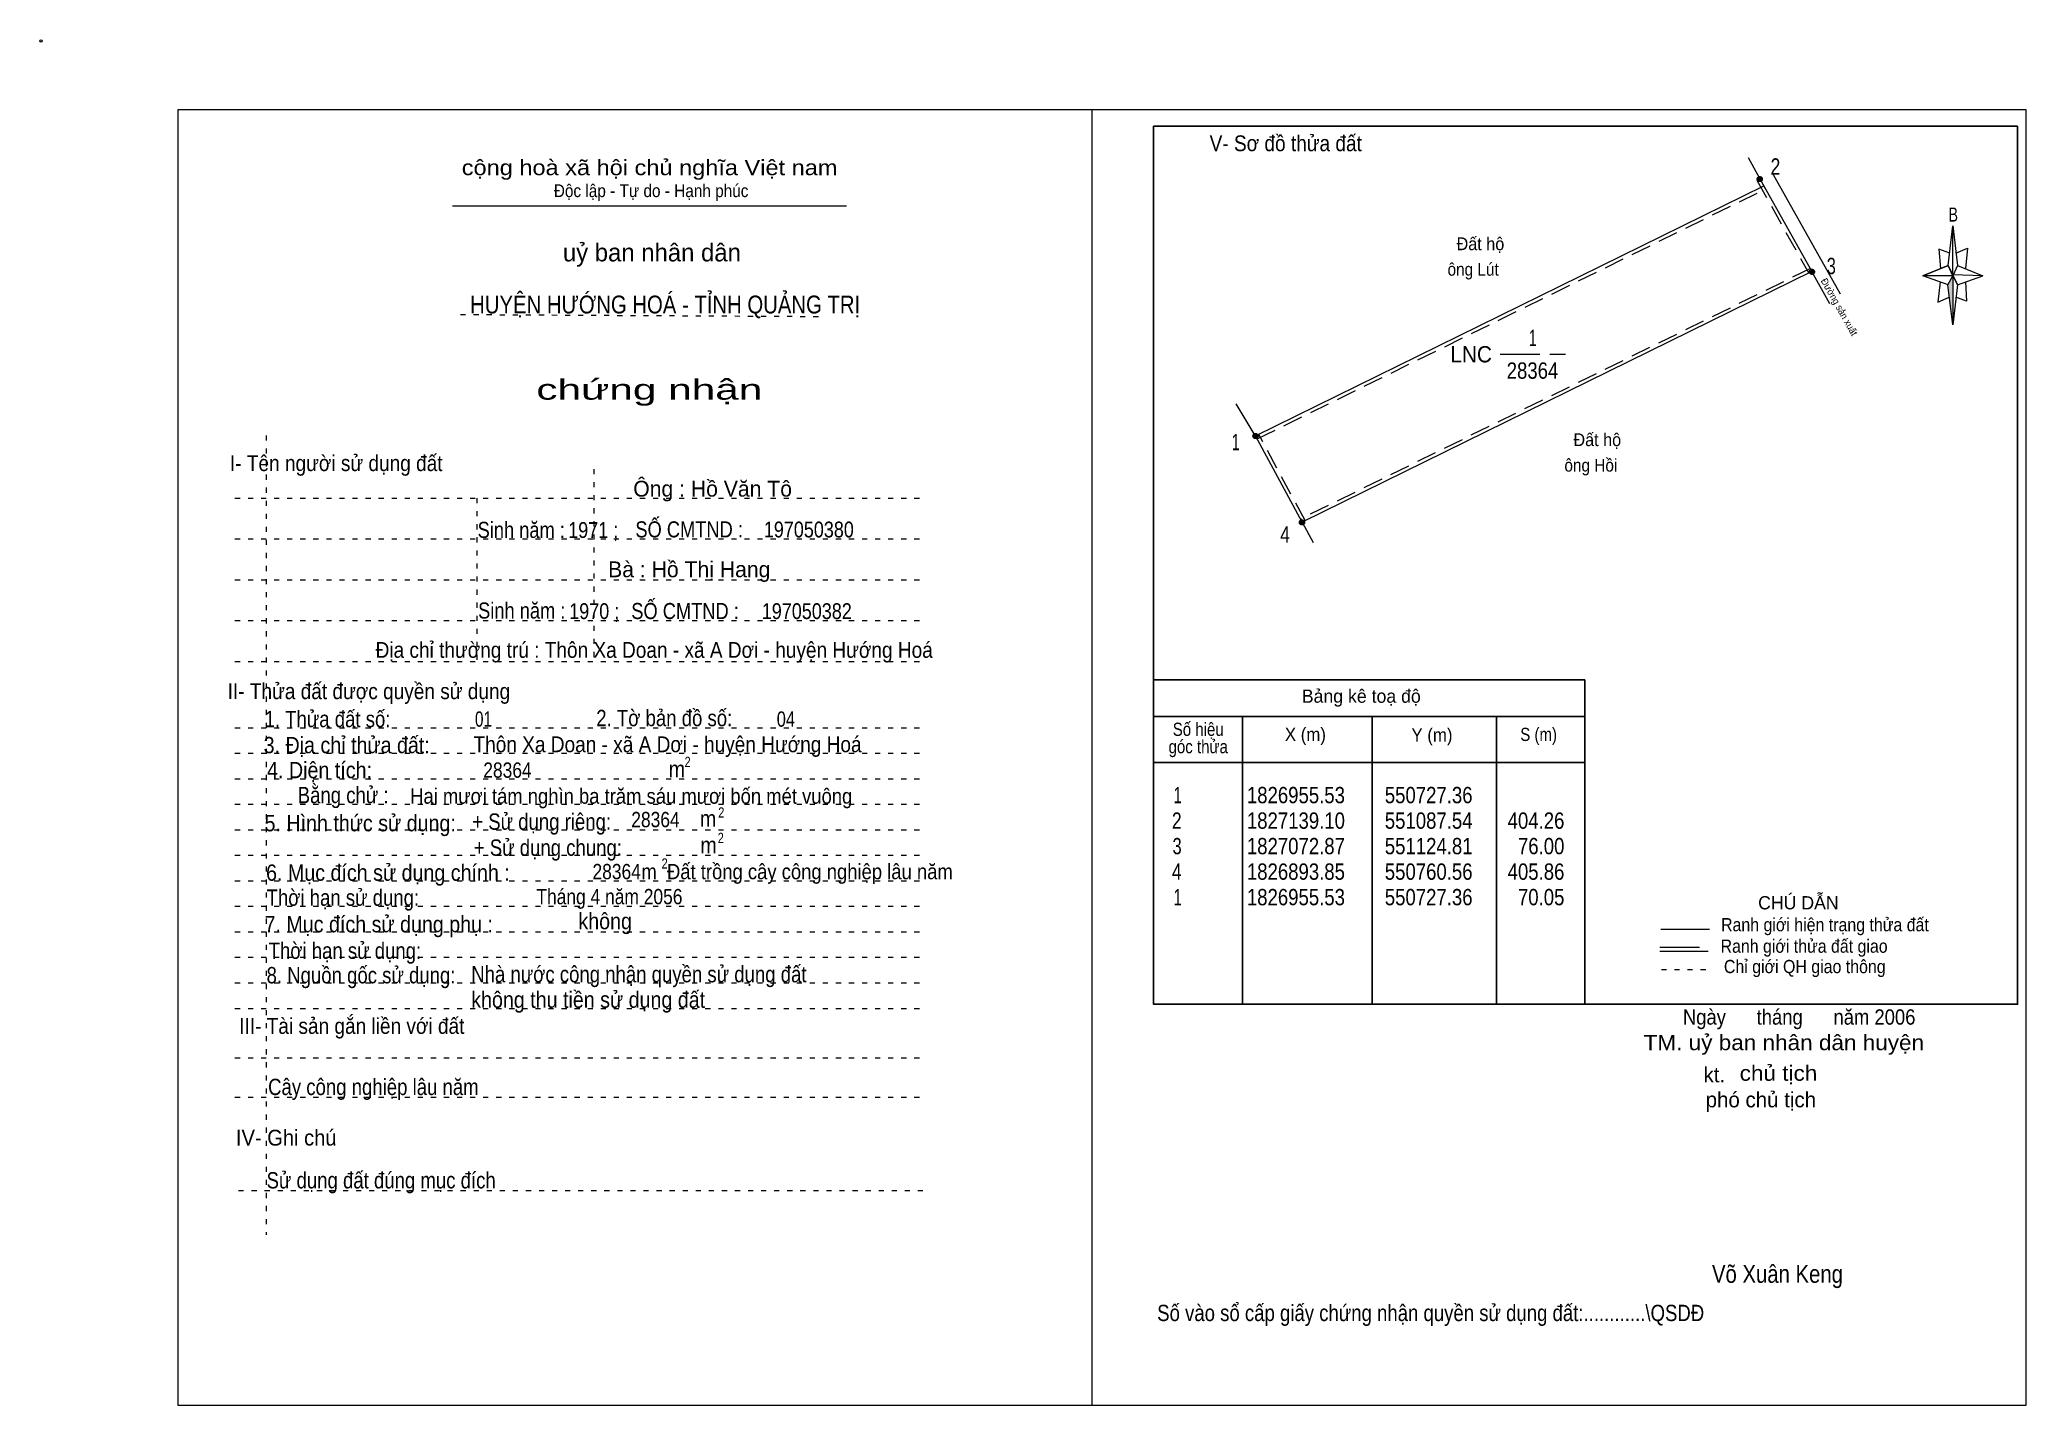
# Model space of a CAD drawing. Header units: centimetres. Extents: x -1.6 to 37.4, y -1.3 to 25.5.
import ezdxf
from ezdxf.enums import TextEntityAlignment as Align

# ---------------------------------------------------------------- set-up
doc = ezdxf.new("R2010")
doc.units = ezdxf.units.CM
doc.header["$LTSCALE"] = 0.13
for name, pattern in [('DOTTED', [1.5, 0.3, -1.2]), ('LONG_DASHED', [7.5, 6, -1.5]), ('MEDIUM_DASHED', [4.5, 3, -1.5])]:
    doc.linetypes.add(name, pattern=pattern)
for name, color, linetype, lineweight in [('1', 7, 'DOTTED', 13), ('10', 7, 'Continuous', 13), ('2', 7, 'Continuous', 25), ('3', 7, 'Continuous', 13), ('30', 7, 'Continuous', 13), ('32', 7, 'LONG_DASHED', 13), ('33', 7, 'LONG_DASHED', 13), ('35', 7, 'Continuous', 13)]:
    doc.layers.add(name, color=color, linetype=linetype, lineweight=lineweight)

msp = doc.modelspace()

# ---------------------------------------------------------------- hatches: boundary and pattern name
at = {"layer": '30'}
msp.add_hatch(color=256, dxfattribs=at).paths.add_polyline_path([(35.91, 20.87), (35.91, 19.91), (35.81, 20.69)])
at = {"layer": '32'}
for points in [[(32.1783, 22.763, 1), (32.0783, 22.763, 1)], [(33.2007, 20.9461, 1), (33.1007, 20.9461, 1)], [(22.2973, 17.7271, 1), (22.1973, 17.7271, 1)], [(23.2081, 16.035, 1), (23.1081, 16.035, 1)]]:
    msp.add_hatch(color=256, dxfattribs=at).paths.add_polyline_path(points)

# ---------------------------------------------------------------- linework, layer by layer
at = {"layer": '1', "linetype": 'Continuous'}
msp.add_line((6.51, 22.24), (14.23, 22.24), dxfattribs=at)
at = {"layer": '1'}
for p, q in [((6.67, 20.11), (13.82, 20.07)), ((2.86, 17.74), (2.86, 2.07)), ((9.28, 17.08), (9.28, 13.31)), ((2.25, 16.51), (15.75, 16.51)), ((6.99, 16.51), (6.99, 13.31)), ((2.25, 15.71), (15.75, 15.71)), ((2.25, 14.91), (15.75, 14.91)), ((2.25, 14.11), (15.75, 14.11)), ((2.25, 13.31), (15.75, 13.31)), ((2.25, 12.01), (15.75, 12.01)), ((2.25, 11.51), (15.75, 11.51)), ((2.25, 11.01), (15.75, 11.01)), ((2.25, 10.51), (15.75, 10.51)), ((2.25, 10.01), (15.75, 10.01)), ((2.25, 9.51), (15.75, 9.51)), ((2.25, 9.01), (15.75, 9.01)), ((2.25, 8.51), (15.75, 8.51)), ((2.25, 8.01), (15.75, 8.01)), ((2.25, 7.51), (15.75, 7.51)), ((2.25, 7.01), (15.75, 7.01)), ((2.25, 6.51), (15.75, 6.51)), ((2.25, 5.54), (15.75, 5.54)), ((2.25, 4.77), (15.75, 4.77)), ((2.32, 2.94), (15.82, 2.94))]:
    msp.add_line(p, q, dxfattribs=at)
at = {"layer": '10'}
for p, q in [((32.24, 22.57), (31.91, 23.18)), ((33.71, 20.51), (32.37, 22.89)), ((33.5, 20.32), (33.15, 20.95)), ((22.28, 17.67), (21.87, 18.36)), ((23.16, 16.04), (23.38, 15.64))]:
    msp.add_line(p, q, dxfattribs=at)
at = {"layer": '10', "linetype": 'MEDIUM_DASHED'}
for p, q in [((32.07, 22.74), (33.09, 20.92)), ((22.28, 17.67), (32.24, 22.57)), ((33.12, 21.01), (23.13, 16.1)), ((23.22, 16.07), (22.31, 17.76))]:
    msp.add_line(p, q, dxfattribs=at)
at = {"layer": '10'}
for points in [[(23.16, 16.04), (22.25, 17.73), (32.21, 22.63)], [(32.13, 22.77), (33.15, 20.95), (23.16, 16.04)]]:
    msp.add_lwpolyline(points, dxfattribs=at)
msp.add_circle((-1.55, 25.47), 0.025, dxfattribs=at)
at = {"layer": '2'}
for p, q in [((20.25, 12.95), (28.7, 12.95)), ((28.7, 6.59), (28.7, 12.95)), ((20.25, 12.23), (28.7, 12.23)), ((21.99, 6.59), (21.99, 12.23)), ((24.53, 10.89), (24.53, 12.23)), ((26.97, 12.23), (26.97, 6.59)), ((20.25, 11.33), (28.7, 11.33))]:
    msp.add_line(p, q, dxfattribs=at)
msp.add_lwpolyline([(37.18, 23.8), (20.25, 23.8), (20.25, 6.59), (37.18, 6.59)], close=True, dxfattribs=at)
msp.add_lwpolyline([(24.53, 6.59), (24.53, 10.39), (24.53, 10.89)], dxfattribs=at)
at = {"layer": '3'}
msp.add_line((19.04, 24.12), (19.04, -1.27), dxfattribs=at)
for points in [[(19.04, 24.12), (1.13, 24.12), (1.13, -1.27), (19.04, -1.27)], [(19.04, -1.27), (37.35, -1.27), (37.35, 24.12), (19.04, 24.12)]]:
    msp.add_lwpolyline(points, dxfattribs=at)
at = {"layer": '30'}
for p, q in [((35.82, 21.07), (35.91, 21.85)), ((36, 21.07), (36.5, 20.87)), ((35.82, 20.69), (35.32, 20.87)), ((36, 20.69), (35.91, 19.91)), ((36.16, 20.75), (36.18, 20.37)), ((36.18, 20.37), (35.97, 20.45))]:
    msp.add_line(p, q, dxfattribs=at)
for points in [[(35.91, 21.85), (36, 21.07), (35.91, 20.87)], [(35.91, 20.87), (35.32, 20.87), (35.82, 21.07), (36, 20.69), (36.5, 20.87), (35.91, 20.89)], [(35.91, 20.87), (35.91, 19.91), (35.81, 20.69)]]:
    msp.add_lwpolyline(points, close=True, dxfattribs=at)
for points in [[(35.97, 21.31), (36.2, 21.41), (36.16, 21.01)], [(35.91, 20.87), (35.82, 21.07), (35.32, 20.87)], [(35.85, 21.31), (35.64, 21.39), (35.67, 21.01)], [(35.66, 20.75), (35.62, 20.35), (35.84, 20.45)], [(35.91, 20.87), (36, 20.69), (36.5, 20.87)]]:
    msp.add_lwpolyline(points, dxfattribs=at)
at = {"layer": '32'}
for centre in [(32.1283, 22.763), (33.1507, 20.9461), (22.2473, 17.7271), (23.1581, 16.035)]:
    msp.add_circle(centre, 0.05, dxfattribs=at)
at = {"layer": '33'}
msp.add_line((27.04, 19.33), (28.32, 19.33), dxfattribs=at)
at = {"layer": '35'}
for p, q in [((30.19, 8.06), (31.14, 8.06)), ((30.17, 7.63), (31.12, 7.63))]:
    msp.add_line(p, q, dxfattribs=at)
at = {"layer": '35', "linetype": 'LONG_DASHED'}
msp.add_line((30.17, 7.71), (31.12, 7.71), dxfattribs=at)
at = {"layer": '35', "linetype": 'DOTTED'}
msp.add_line((30.2, 7.27), (31.19, 7.27), dxfattribs=at)

# ---------------------------------------------------------------- texts
at = {"layer": '1'}
for s, height, width, p in [('V- Sơ đồ thửa đất', 0.31, 0.9, (22.84, 23.31)), ('cộng hoà xã hội chủ nghĩa Việt nam', 0.3, 1.15, (10.375, 22.84)), ('Độc lập - Tự do - Hạnh phúc', 0.25, 0.9, (10.405, 22.41)), ('chứng nhận', 0.4, 1.55, (10.37, 18.44)), ('I- Tên người sử dụng đất', 0.31, 0.9, (4.235, 17.04)), ('II- Thửa đất được quyền sử dụng', 0.31, 0.9, (4.875, 12.57)), ('III- Tài sản gắn liền với đất', 0.31, 0.9, (4.54, 6.01)), ('IV- Ghi chú', 0.31, 0.95, (3.255, 3.82))]:
    msp.add_text(s, height=height, dxfattribs=dict(at, width=width)).set_placement(p, align=Align.CENTER)
msp.add_text('uỷ ban nhân dân', height=0.35, dxfattribs=at).set_placement((10.42, 21.15), align=Align.CENTER)
at = {"layer": '1', "width": 0.95}
msp.add_text('Đường sản xuất', height=0.1372, rotation=299.373, dxfattribs=at).set_placement((33.6263, 20.2236), align=Align.CENTER)
at = {"layer": '10'}
for s, width, p in [('  Đất hộ', 0.95, (26.01, 21.37)), ('ông Lút', 0.9, (26.01, 20.87)), ('  Đất hộ', 0.95, (28.3, 17.53)), ('ông Hồi', 0.9, (28.3, 17.03))]:
    msp.add_text(s, height=0.25, dxfattribs=dict(at, width=width)).set_placement(p)
for s, height, p in [('Ông : Hồ Văn Tô', 0.31, (11.61, 16.54)), ('Bà : Hồ Thị Hang     ', 0.31, (11.44, 14.96)), ('kt.  ', 0.3, (31.35, 5.06)), ('phó chủ tịch ', 0.3, (32.205, 4.57))]:
    msp.add_text(s, height=height, dxfattribs=at).set_placement(p, align=Align.CENTER)
for s, height, width, p in [('Sinh năm :', 0.3149, 0.85, (7.86, 15.73)), ('1971 ;', 0.31, 0.85, (9.27, 15.73)), ('SỐ CMTND :', 0.3149, 0.85, (11.15, 15.74)), ('197050380', 0.31, 0.85, (13.495, 15.74)), ('Sinh năm :', 0.3149, 0.85, (7.87, 14.15)), ('1970 ;', 0.31, 0.85, (9.29, 14.14)), ('SỐ CMTND :', 0.3149, 0.85, (11.07, 14.14)), ('197050382', 0.31, 0.85, (13.455, 14.14)), ('Địa chỉ thường trú : Thôn Xa Doan - xã A Dơi - huyện Hướng Hoá', 0.31, 0.9, (10.465, 13.38)), ('01', 0.3, 0.75, (7.12, 12.03)), ('04', 0.3, 0.8, (13.045, 12.03)), (' Thôn Xa Doan - xã A Dơi - huyện Hướng Hoá', 0.31, 0.9, (10.675, 11.53)), ('28364', 0.3, 0.85, (7.59, 11.03)), ('Hai mươi tám nghìn ba trăm sáu mươi bốn mét vuông ', 0.3, 0.9, (10.065, 10.52)), ('28364', 0.3, 0.85, (10.49, 10.06)), ('28364', 0.3, 0.85, (9.73, 9.04)), ('m  Đất trồng cây công nghiệp lâu năm ', 0.3, 0.9, (13.315, 9.04)), ('Tháng 4 năm 2056 ', 0.3, 0.85, (9.635, 8.55)), ('Ngày      tháng      năm 2006', 0.3, 0.9, (32.9, 6.19)), ('TM. uỷ ban nhân dân huyện', 0.3, 1.1, (32.6, 5.69)), ('chủ tịch', 0.3, 1.1, (32.495, 5.09)), ('Võ Xuân Keng ', 0.35, 0.85, (32.53, 1.13))]:
    msp.add_text(s, height=height, dxfattribs=dict(at, width=width)).set_placement(p, align=Align.CENTER)
at = {"layer": '2'}
for s, height, width, p in [('HUYỆN HƯỚNG HOÁ - TỈNH QUẢNG TRỊ', 0.35, 0.85, (10.68, 20.13)), ('Số hiệu', 0.2591, 0.85, (21.125, 11.85)), ('3. Địa chỉ thửa đất:', 0.32, 0.9, (4.44, 11.51)), ('góc thửa', 0.2591, 0.85, (21.125, 11.51)), ('X (m)', 0.2591, 0.95, (23.225, 11.75)), ('Y (m)', 0.2591, 0.95, (25.705, 11.74)), ('S (m)', 0.2591, 0.85, (27.795, 11.75)), ('Số vào sổ cấp giấy chứng nhận quyền sử dụng đất:............\\QSDĐ', 0.32, 0.85, (25.68, 0.38))]:
    msp.add_text(s, height=height, dxfattribs=dict(at, width=width)).set_placement(p, align=Align.CENTER)
msp.add_text('Bảng kê toạ độ', height=0.2591, dxfattribs=at).set_placement((24.32, 12.5), align=Align.CENTER)
for s, height, width, p in [('1. Thửa đất số:', 0.32, 0.85, (2.83, 12.02)), ('2. Tờ bản đồ số:', 0.32, 0.85, (9.33, 12.04)), ('4. Diện tích:', 0.32, 0.9, (2.88, 11.02)), ('m', 0.32, 0.9, (10.75, 11.04)), ('2', 0.2, 0.8, (11.06, 11.24)), ('Bằng chử :', 0.32, 0.85, (3.48, 10.53)), ('5. Hình thức sử dụng:', 0.32, 0.9, (2.83, 9.98)), ('+ Sử dụng riêng:', 0.32, 0.85, (6.9, 10.01)), ('m', 0.32, 0.9, (11.36, 10.07)), ('2', 0.2, 0.8, (11.72, 10.25)), ('+ Sử dụng chung:', 0.32, 0.85, (6.93, 9.5)), ('m', 0.32, 0.9, (11.37, 9.55)), ('2', 0.2, 0.8, (11.71, 9.75)), ('6. Mục đích sử dụng chính : ', 0.32, 0.9, (2.86, 9.01)), ('2', 0.2, 0.8, (10.61, 9.25)), ('Thời hạn sử dụng: ', 0.32, 0.85, (2.87, 8.52)), ('7. Mục đích sử dụng phụ : ', 0.32, 0.9, (2.83, 8)), ('không', 0.32, 0.9, (8.98, 8.06)), ('Thời hạn sử dụng: ', 0.32, 0.85, (2.91, 7.48)), ('8. Nguồn gốc sử dụng: ', 0.32, 0.85, (2.87, 7)), ('Nhà nước công nhận quyền sử dụng đất  ', 0.32, 0.85, (6.88, 7.02)), ('không thu tiền sử dụng đất', 0.32, 0.9, (6.88, 6.52)), ('Cây công nghiệp lâu năm', 0.32, 0.85, (2.9, 4.81)), ('Sử dụng đất đúng mục đích', 0.32, 0.85, (2.87, 2.98))]:
    msp.add_text(s, height=height, dxfattribs=dict(at, width=width)).set_placement(p)
at = {"layer": '30', "width": 0.75}
msp.add_text('B', height=0.2756, dxfattribs=at).set_placement((35.92, 21.93), align=Align.CENTER)
at = {"layer": '30'}
for s, width, p in [('1', 0.65, (20.8, 10.53)), ('1826955.53', 0.85, (24, 10.53)), ('550727.36', 0.85, (26.5, 10.53)), ('550727.36', 0.85, (26.5, 10.53)), ('2', 0.8, (20.8, 10.03)), ('1827139.10', 0.85, (24, 10.03)), ('551087.54', 0.85, (26.5, 10.03)), ('404.26', 0.85, (28.3, 10.03)), ('3', 0.75, (20.8, 9.53)), ('1827072.87', 0.85, (24, 9.53)), ('551124.81', 0.85, (26.5, 9.53)), ('76.00', 0.85, (28.3, 9.53)), ('4', 0.8, (20.8, 9.03)), ('1826893.85', 0.85, (24, 9.03)), ('550760.56', 0.85, (26.5, 9.03)), ('405.86', 0.85, (28.3, 9.03)), ('1', 0.65, (20.8, 8.53)), ('1826955.53', 0.85, (24, 8.53)), ('550727.36', 0.85, (26.5, 8.53)), ('70.05', 0.85, (28.3, 8.53))]:
    msp.add_text(s, height=0.32, dxfattribs=dict(at, width=width)).set_placement(p, align=Align.RIGHT)
at = {"layer": '32'}
for s, width, p in [('2', 0.8, (32.435, 22.85)), ('3', 0.75, (33.53, 20.9)), ('1', 0.65, (21.86, 17.45)), ('4', 0.8, (22.825, 15.64))]:
    msp.add_text(s, height=0.32, dxfattribs=dict(at, width=width)).set_placement(p, align=Align.CENTER)
at = {"layer": '33', "width": 0.95}
msp.add_text('LNC', height=0.32, dxfattribs=at).set_placement((26.88, 19.17), align=Align.RIGHT)
at = {"layer": '33'}
for s, width, p in [('1', 0.65, (27.68, 19.49)), ('28364', 0.85, (27.675, 18.85))]:
    msp.add_text(s, height=0.32, dxfattribs=dict(at, width=width)).set_placement(p, align=Align.CENTER)
at = {"layer": '35'}
msp.add_text('CHÚ DẪN', height=0.2591, dxfattribs=at).set_placement((32.885, 8.45), align=Align.CENTER)
at = {"layer": '35', "width": 0.9}
for s, p in [('Ranh giới hiện trạng thửa đất', (33.405, 8.02)), ('Ranh giới thửa đất giao ', (33.04, 7.6)), ('Chỉ giới QH giao thông', (33.01, 7.2))]:
    msp.add_text(s, height=0.2591, dxfattribs=at).set_placement(p, align=Align.CENTER)

doc.saveas('drawing.dxf')
